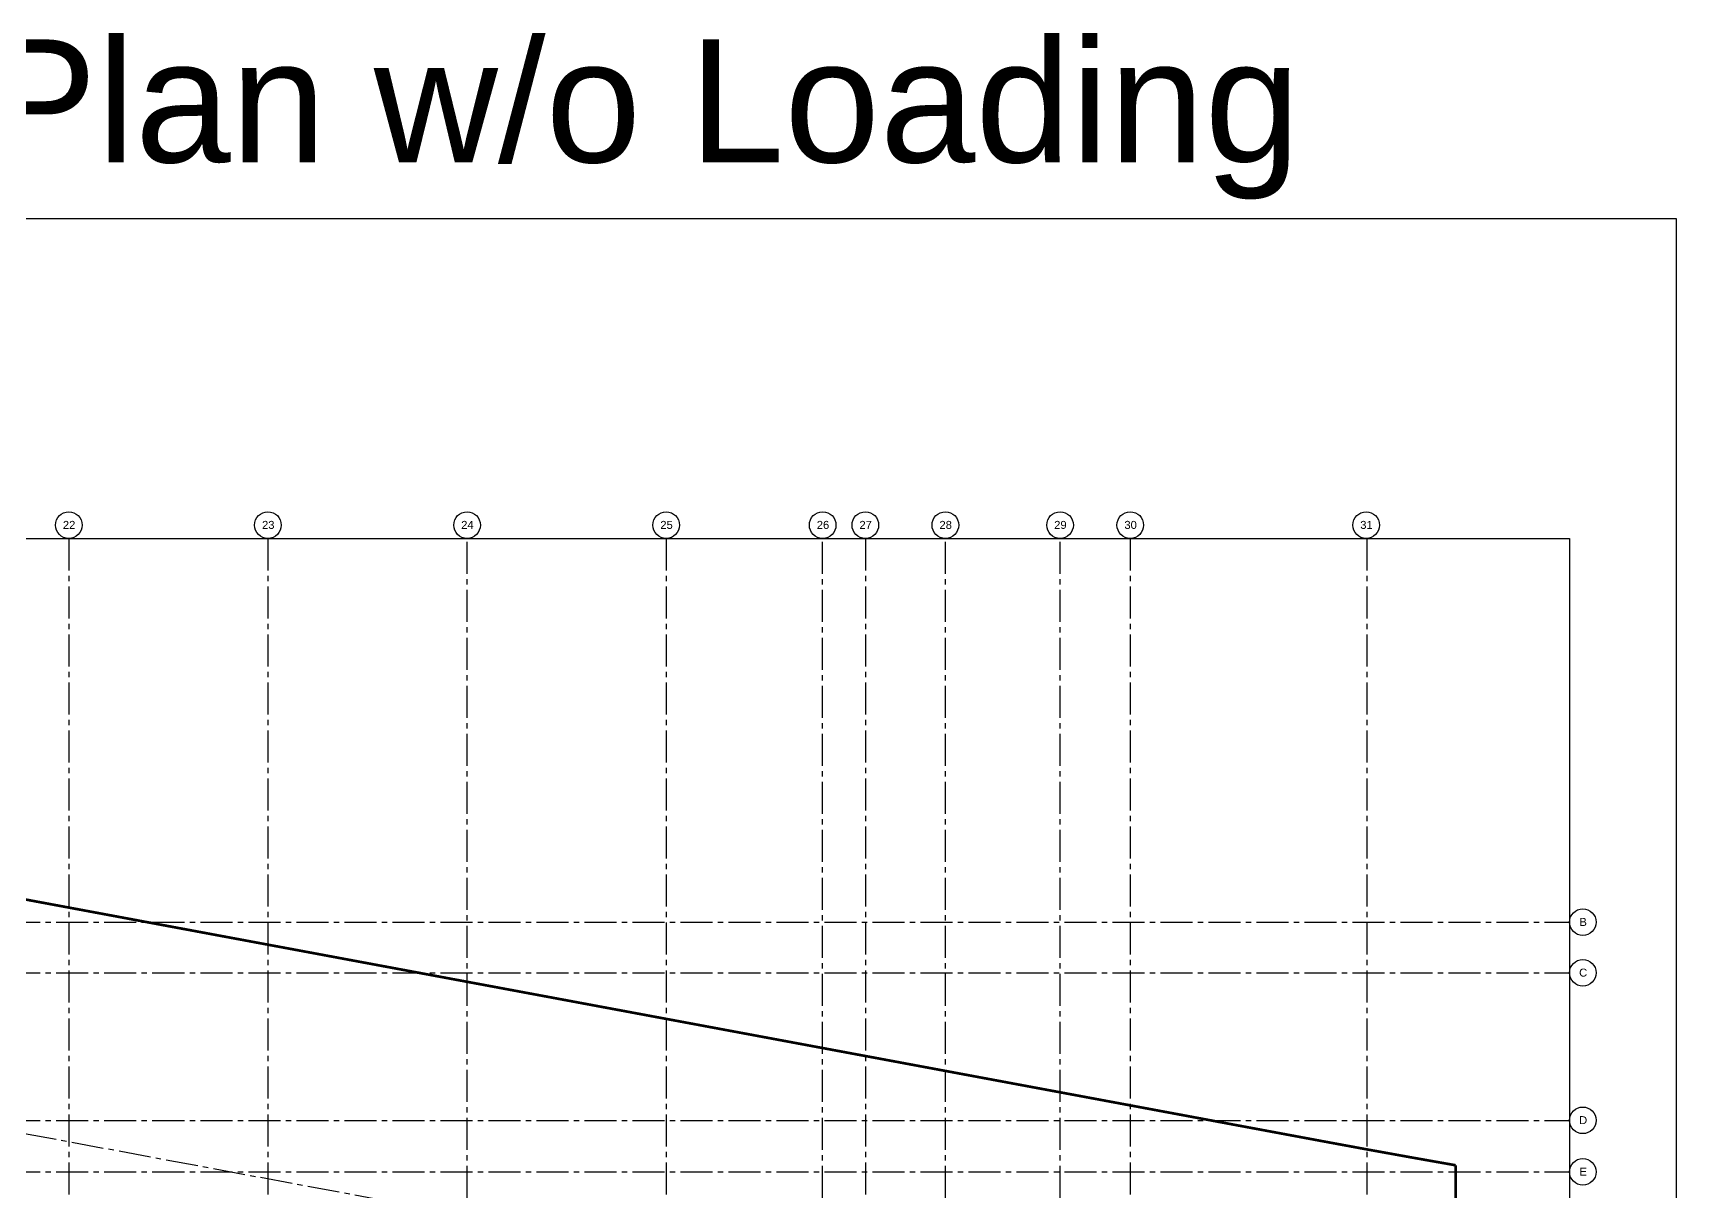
# Model space of a CAD drawing. Header units: inches. Extents: x 12000 to 16048, y 0 to 3185.
# Drawn here: x 14200 to 16048, y 1882 to 3185 of the extents above; entities that cross this region are included whole.
import ezdxf
from ezdxf.enums import TextEntityAlignment as Align

# ---------------------------------------------------------------- set-up
doc = ezdxf.new("R2010")
doc.units = ezdxf.units.IN
doc.header["$LTSCALE"] = 48
doc.header["$MEASUREMENT"] = 0
for name, pattern in [('CENTER2', [1.125, 0.75, -0.125, 0.125, -0.125]), ('HIDDEN', [0.375, 0.25, -0.125]), ('PHANTOM2', [1.25, 0.625, -0.125, 0.125, -0.125, 0.125, -0.125])]:
    doc.linetypes.add(name, pattern=pattern)
for name, color, linetype in [('_0_Objects', 8, 'Continuous'), ('A-Grid(3-32)', 8, 'CENTER2'), ('A-Site-Property', 8, 'PHANTOM2'), ('S-Grid-Iden', 8, 'Continuous')]:
    doc.layers.add(name, color=color, linetype=linetype)
doc.layers.add('A-ANNO-NPLT', color=8, linetype='Continuous', plot=False)
doc.styles.add('Arial_1', font='arial.ttf', dxfattribs={"height": 0.092206})
doc.styles.get("Standard").update_dxf_attribs({"font": 'arial.ttf'})

# ---------------------------------------------------------------- blocks, each defined once
blk = doc.blocks.new('Column Bubble')
blk.add_circle((-0.004, -0.002), 0.156)
blk.add_attdef('XX', text='', height=0.0938).set_placement((0, 0), align=Align.MIDDLE_CENTER)
blk = doc.blocks.new('2ND FLOOR - STRUCTURAL GRID')
at = {"layer": 'A-Grid(3-32)'}
for p, q in [((10224.5, -7426), (10224.5, -9409.8)), ((10448.5, -7426), (10448.5, -9409.8)), ((10672.5, -9409.8), (10672.5, -7426)), ((10896.5, -7426), (10896.5, -9409.8)), ((11072.5, -9409.8), (11072.5, -7426)), ((11120.5, -7426), (11120.5, -9409.8)), ((11210.5, -9409.8), (11210.5, -7426)), ((11339.5, -9409.8), (11339.5, -7426)), ((11418.5, -7426), (11418.5, -9409.8)), ((11684.5, -7426), (11684.5, -9409.8)), ((8104.5, -7709.5), (11912.5, -8419.2)), ((8104.5, -7857.8), (11912.5, -7857.8)), ((8104.5, -7914.8), (11912.5, -7914.8)), ((8104.5, -8080.8), (11912.5, -8080.8)), ((8104.5, -8138.8), (11912.5, -8138.8))]:
    blk.add_line(p, q, dxfattribs=at)
at = {"layer": 'S-Grid-Iden', "xscale": 96, "yscale": 96, "zscale": 96}
for p, values in [((10224.9, -7410.8), {'XX': '22'}), ((10448.9, -7410.8), {'XX': '23'}), ((10672.9, -7410.8), {'XX': '24'}), ((10896.9, -7410.8), {'XX': '25'}), ((11072.9, -7410.8), {'XX': '26'}), ((11120.9, -7410.8), {'XX': '27'}), ((11210.9, -7410.8), {'XX': '28'}), ((11339.9, -7410.8), {'XX': '29'}), ((11418.9, -7410.8), {'XX': '30'}), ((11684.2, -7410.8), {'XX': '31'}), ((11927.9, -7857.5), {'XX': 'B'}), ((11927.9, -7914.5), {'XX': 'C'}), ((11927.9, -8080.5), {'XX': 'D'}), ((11927.9, -8138.5), {'XX': 'E'})]:
    blk.add_blockref('Column Bubble', p, dxfattribs=at).add_auto_attribs(values)

msp = doc.modelspace()

# ---------------------------------------------------------------- linework, layer by layer
at = {"layer": 'A-ANNO-NPLT'}
for points in [[(12000, 0), (12000, 2976), (16048, 2976), (16048, 0)], [(12120, 360), (12120, 2616), (15928, 2616), (15928, 360)]]:
    msp.add_lwpolyline(points, close=True, dxfattribs=at)
at = {"layer": 'A-Site-Property', "const_width": 3}
msp.add_lwpolyline([(12860, 809.2572, 0.000390893), (12716, 809.1446, 0.001270416), (12248, 807.2237), (12248, 1671.9933), (12248, 2571.9933), (15651.7518, 1937.5601, 0.002707368), (15800, 1910.7576), (15800, 809.2572), (12860, 809.2572)], format="xyb", dxfattribs=at)

# ---------------------------------------------------------------- block references
at = {"layer": '_0_Objects', "linetype": 'HIDDEN'}
msp.add_blockref('2ND FLOOR - STRUCTURAL GRID', (4015.5006, 10042.0072), dxfattribs=at)

# ---------------------------------------------------------------- texts
at = {"layer": 'A-ANNO-NPLT', "insert": (14024.8574, 3087.423), "char_height": 138.300675, "width": 3995.904705, "attachment_point": 5, "style": 'Arial_1'}
msp.add_mtext('Second Level Floor Plan w/o Loading', dxfattribs=at)

doc.saveas('drawing.dxf')
